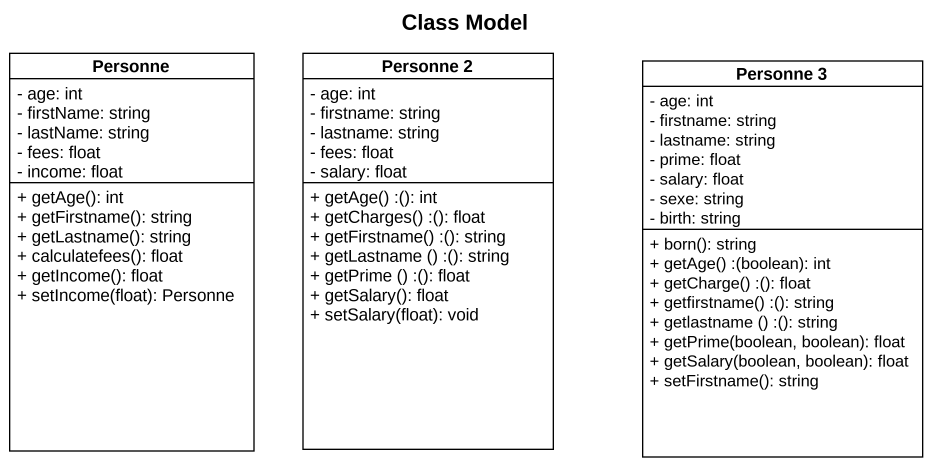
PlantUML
@startuml
title Class Model
hide circle
hide empty members
skinparam classAttributeIconSize 0
class Personne {
  - age: int
  - firstName: string
  - lastName: string
  - fees: float
  - income: float
  + getAge(): int
  + getFirstname(): string
  + getLastname(): string
  + calculatefees(): float
  + getIncome(): float
  + setIncome(float): Personne
}
class "Personne 2" as Personne_2 {
  - age: int
  - firstname: string
  - lastname: string
  - fees: float
  - salary: float
  + getAge() :(): int
  + getCharges() :(): float
  + getFirstname() :(): string
  + getLastname () :(): string
  + getPrime () :(): float
  + getSalary(): float
  + setSalary(float): void
}
class "Personne 3" as Personne_3 {
  - age: int
  - firstname: string
  - lastname: string
  - prime: float
  - salary: float
  - sexe: string
  - birth: string
  + born(): string
  + getAge() :(boolean): int
  + getCharge() :(): float
  + getfirstname() :(): string
  + getlastname () :(): string
  + getPrime(boolean, boolean): float
  + getSalary(boolean, boolean): float
  + setFirstname(): string
}
@enduml
